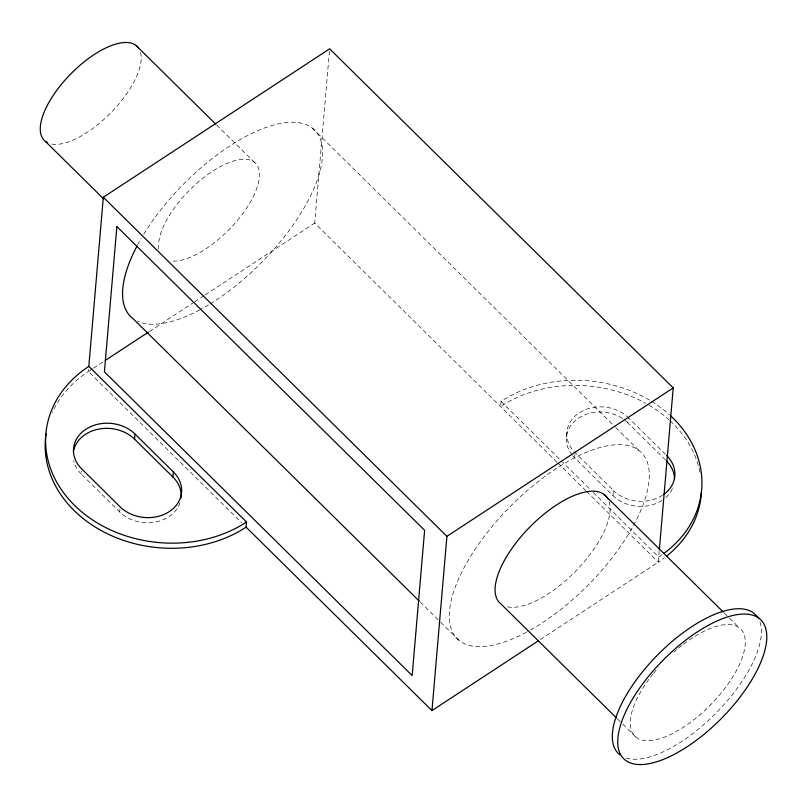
<?xml version="1.0" encoding="UTF-8"?>
<svg xmlns="http://www.w3.org/2000/svg" width="807" height="807" viewBox="0 0 807 807"><rect width="100%" height="100%" fill="white"/><g stroke="black" fill="none" stroke-linecap="round" stroke-linejoin="round"><path stroke-width="0.61" stroke-dasharray="4.04 3.03" d="M88.558 369.465L88.377 371.513A122.23 98.757 4.9 0 0 52.354 412.498M180.032 502.69A34.923 28.215 4.9 0 1 153.996 522.28A34.923 28.215 4.9 0 1 119.678 511.951L81.305 474.072L81.568 470.995M119.678 511.951L119.95 508.874M557.022 462.24L314.7 223.095L329.417 51.335M649.464 400.05A122.23 98.757 4.9 0 0 501.006 401.402L500.572 406.526A122.23 98.757 4.9 0 1 645.872 403.369M566.464 436.88L566.907 431.755M662.133 500.37A34.923 28.215 4.9 0 1 612.977 495.599L574.604 457.72L574.866 454.644M612.977 495.599L613.421 490.474L575.038 452.596A34.923 28.215 4.9 0 1 578.639 413.224A34.923 28.215 4.9 0 1 627.432 416.856M665.341 459.798L627.846 422.797L628.29 417.673L665.775 454.674M659.258 550.788L658.28 562.176L540.387 639.487M92.593 368.749L88.377 371.513L241.606 522.734M93.642 368.063L104.174 361.163M149.436 331.475L193.64 302.484M194.699 301.788L204.171 295.574M205.22 294.888L314.7 223.095M312.359 128.142L614.884 426.701M615.781 427.579L639.053 450.548M724.161 612.937L728.64 617.355M729.538 618.233L739.383 627.957M501.006 401.402L560.149 459.768M561.047 460.656L589.715 488.951M593.306 492.492L658.714 557.052A122.23 98.757 4.9 0 0 661.831 554.934M216.659 125.024L254.296 162.167M557.919 463.127L585.7 490.545M586.588 491.423L658.28 562.176A122.23 98.757 4.9 0 0 664.433 557.839M617.355 718.825L621.834 723.243M622.732 724.121L636.158 737.376M420.144 601.982L439.835 621.41M440.723 622.298L459.526 640.849M158.767 249.091A66.073 27.912 -45.4 0 1 219.948 166.817A66.073 27.912 -45.4 0 1 252.44 198.24A66.073 27.912 -45.4 0 1 171.034 260.964M683.529 644.127A75.303 31.806 -45.4 0 1 743.802 652.681A75.303 31.806 -45.4 0 1 658.613 739.071A75.303 31.806 -45.4 0 1 649.11 679.03M650.563 677.093A75.303 31.806 -45.4 0 1 652.752 674.269M653.509 673.331A75.303 31.806 -45.4 0 1 658.23 667.732M673.835 652.086A75.303 31.806 -45.4 0 1 676.569 649.716M678.536 648.071A75.303 31.806 -45.4 0 1 682.52 644.904M609.023 501.45A75.303 31.806 -45.4 0 1 576.319 570.488A75.303 31.806 -45.4 0 1 506.937 606.713M140.539 52.445A66.073 27.912 -45.4 0 1 110.579 113.051A66.073 27.912 -45.4 0 1 50.377 143.787M672.433 488.659A34.923 28.215 4.9 0 1 665.856 497.516M662.577 495.246A34.923 28.215 4.9 0 1 613.421 490.474M81.305 474.072A34.923 28.215 4.9 0 1 73.608 460.615M574.604 457.72A34.923 28.215 4.9 0 1 573 456.016M572.244 455.128A34.923 28.215 4.9 0 1 580.223 417.078A34.923 28.215 4.9 0 1 627.846 422.797M651.622 401.351A122.23 98.757 4.9 0 1 669.548 414.798M649.03 405.175A122.23 98.757 4.9 0 1 669.104 419.922M670.002 420.74A122.23 98.757 4.9 0 1 700.052 472.761M526.497 632.224A130.956 55.32 -45.4 0 1 476.049 547.892A130.956 55.32 -45.4 0 1 644.843 456.984A130.956 55.32 -45.4 0 1 527.566 631.649M143.707 234.262A130.956 55.32 -45.4 0 1 315.204 130.704A130.956 55.32 -45.4 0 1 209.517 304.269M208.438 304.925A130.956 55.32 -45.4 0 1 200.882 309.242M199.813 309.817A130.956 55.32 -45.4 0 1 137.725 321.357M137.513 245.066A130.956 55.32 -45.4 0 1 141.205 238.458M759.982 622.036A97.597 41.228 -45.4 0 1 716.243 712.884A97.597 41.228 -45.4 0 1 625.929 757.975"/><path stroke-width="1.21" d="M538.279 640.869L431.967 710.594L246.095 527.163L246.528 522.038A122.23 98.757 4.9 0 1 74.486 505.323A122.23 98.757 4.9 0 1 88.82 366.388L103.316 197.251L329.639 48.834L673.22 387.915L659.359 549.527M181.071 497.869A34.923 28.215 4.9 0 0 172.93 477.028L134.557 439.149L134.991 434.025A34.923 28.215 4.9 0 0 85.835 429.253A34.923 28.215 4.9 0 0 81.739 468.948L120.122 506.826A34.923 28.215 4.9 0 0 169.278 511.598A34.923 28.215 4.9 0 0 173.374 471.903L134.991 434.025M172.93 477.028L173.374 471.903M431.967 710.594L446.907 536.342L103.316 197.251M105.223 360.467L148.377 332.161M446.907 536.342L673.22 387.915M759.135 618.434L753.728 613.098A97.597 41.228 -45.4 0 0 653.892 658.784A97.597 41.228 -45.4 0 0 619.947 754.898M604.201 494.55L723.274 612.049M136.01 45.434L215.762 124.137M45.434 141.447L103.679 198.925M616.457 717.937L500.976 603.969A75.303 31.806 -45.4 0 1 532.106 524.772A75.303 31.806 -45.4 0 1 608.034 499.119M419.247 601.094L132.832 318.442A130.956 55.32 -45.4 0 1 136.887 246.236M88.82 366.388L246.528 522.038M47.22 142.587A66.073 27.912 -45.4 0 1 69.705 75.021A66.073 27.912 -45.4 0 1 138.542 48.077M246.095 527.163A122.23 98.757 4.9 0 1 109.308 534.668A122.23 98.757 4.9 0 1 46.039 433.884M73.326 452.021A34.923 28.215 4.9 0 1 98.02 429.233A34.923 28.215 4.9 0 1 134.557 439.149M666.673 455.552A34.923 28.215 4.9 0 1 663.546 494.58M666.229 460.676A34.923 28.215 4.9 0 1 674.481 479.055M670.446 415.615A122.23 98.757 4.9 0 1 663.868 553.461M701.374 492.512A122.23 98.757 4.9 0 1 666.411 556.305M116.874 226.585L104.416 371.835L412.165 675.55L424.623 530.3L116.874 226.585M668.246 757.299A97.597 41.228 -45.4 0 0 765.389 627.372A97.597 41.228 -45.4 0 0 643.108 683.327A97.597 41.228 -45.4 0 0 668.246 757.299"/></g></svg>
